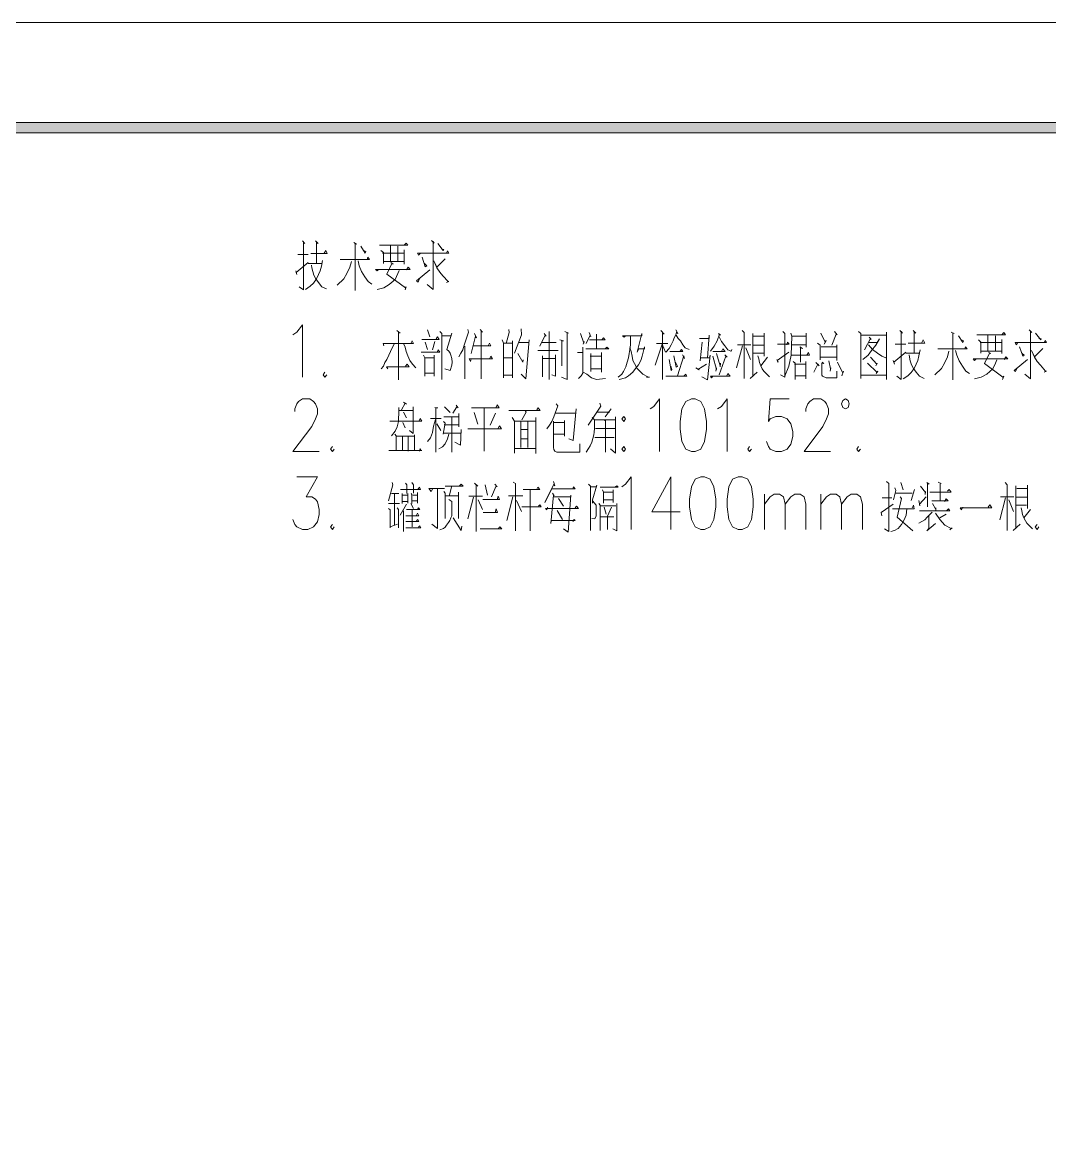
# Model space of a CAD drawing. Header units: millimetres. Extents: x 0 to 829, y 0 to 586.
# Drawn here: x 654 to 750.3, y 480.5 to 585.6 of the extents above; entities that cross this region are included whole.
import ezdxf

# ---------------------------------------------------------------- set-up
doc = ezdxf.new("R2010")
doc.units = ezdxf.units.MM

msp = doc.modelspace()

# ---------------------------------------------------------------- hatches: boundary and pattern name
h = msp.add_hatch(color=0)
h.dxf.hatch_style = 2
h.paths.add_polyline_path([(819.788528, 576.266028), (818.80075, 575.281778), (25.142472, 575.281778), (24.154694, 576.266028)])

# ---------------------------------------------------------------- linework, layer by layer
at = {"color": 0, "lineweight": 0}
for points in [[(0, 0), (0, 585.632278), (829.154778, 585.632278), (829.154778, 0)], [(819.788528, 576.266028), (818.80075, 575.281778), (25.142472, 575.281778), (24.154694, 576.266028)], [(716.713917, 550.358028), (716.18475, 550.121667), (715.831972, 549.419639), (715.655583, 548.244889), (715.655583, 547.539333), (715.831972, 546.368111), (716.18475, 545.662556), (716.713917, 545.429722), (717.063167, 545.429722), (717.592333, 545.662556), (717.945111, 546.368111), (718.1215, 547.539333), (718.1215, 548.244889), (717.945111, 549.419639), (717.592333, 550.121667), (717.063167, 550.358028)], [(731.502361, 549.888833), (731.396528, 550.220444), (731.149583, 550.358028), (730.899111, 550.220444), (730.796806, 549.888833), (730.899111, 549.557222), (731.149583, 549.419639), (731.396528, 549.557222)], [(710.3745, 548.714083), (710.198111, 548.48125), (710.3745, 548.244889), (710.550889, 548.48125)], [(710.3745, 545.898917), (710.198111, 545.662556), (710.3745, 545.429722), (710.550889, 545.662556)], [(717.592333, 543.066111), (717.063167, 542.82975), (716.713917, 542.127722), (716.537528, 540.952972), (716.537528, 540.247417), (716.713917, 539.076194), (717.063167, 538.370639), (717.592333, 538.134278), (717.945111, 538.134278), (718.474278, 538.370639), (718.823528, 539.076194), (718.999917, 540.247417), (718.999917, 540.952972), (718.823528, 542.127722), (718.474278, 542.82975), (717.945111, 543.066111)], [(721.113056, 543.066111), (720.583889, 542.82975), (720.234639, 542.127722), (720.05825, 540.952972), (720.05825, 540.247417), (720.234639, 539.076194), (720.583889, 538.370639), (721.113056, 538.134278), (721.465833, 538.134278), (721.995, 538.370639), (722.347778, 539.076194), (722.520639, 540.247417), (722.520639, 540.952972), (722.347778, 542.127722), (721.995, 542.82975), (721.465833, 543.066111)]]:
    msp.add_lwpolyline(points, close=True, dxfattribs=at)
for points in [[(680.2755, 565.157056), (680.49775, 564.913639), (680.388389, 565.058278), (680.388389, 560.574472), (679.979167, 560.870806)], [(681.496111, 565.157056), (681.753639, 564.913639), (681.605472, 565.008889), (681.605472, 563.089778)], [(685.080333, 565.008889), (685.341389, 564.86425), (685.2285, 564.913639), (685.2285, 560.525083), (685.2285, 563.431972), (683.824444, 563.431972), (686.562, 563.431972), (686.413833, 563.629528), (686.33975, 563.431972)], [(685.747083, 564.666694), (686.152778, 564.024639), (686.226861, 564.172806), (686.043417, 564.271583)], [(687.486278, 564.765472), (690.146222, 564.765472), (689.998056, 564.963028), (689.814611, 564.765472)], [(687.634444, 564.271583), (687.856694, 564.074028), (687.856694, 563.040389), (687.856694, 563.234417), (689.814611, 563.234417), (689.814611, 562.991), (689.814611, 564.320972), (689.814611, 564.024639), (687.782611, 564.024639), (688.519917, 564.024639), (688.519917, 564.716083), (688.519917, 563.234417), (689.221944, 563.234417), (689.221944, 564.666694)], [(692.365194, 565.206444), (692.622722, 564.963028), (692.513361, 565.107667), (692.513361, 560.623861), (691.9595, 561.068361)], [(692.957861, 564.913639), (693.472917, 564.271583), (693.511722, 564.370361), (693.289472, 564.41975)], [(679.831, 563.876472), (680.829361, 563.876472)], [(681.051611, 563.97525), (682.603833, 563.97525), (682.455667, 564.271583), (682.3075, 564.024639)], [(691.29275, 563.97525), (691.144583, 563.827083), (691.0705, 564.024639), (693.9915, 564.024639), (693.882139, 564.222194), (693.76925, 564.024639)], [(691.479722, 563.629528), (691.772528, 562.744056), (691.920694, 562.842833), (691.698444, 563.040389)], [(679.647556, 562.348944), (679.756917, 562.003222), (679.682833, 562.200778), (680.829361, 563.135639)], [(682.162861, 563.333194), (682.049972, 562.793444), (681.940611, 562.348944), (681.792444, 562.003222), (681.605472, 561.608111), (681.312667, 561.216528), (681.016333, 560.920194), (680.571833, 560.623861)], [(680.829361, 563.040389), (682.088778, 563.040389)], [(681.125694, 562.892222), (681.1645, 562.645278), (681.238583, 562.299556), (681.347944, 561.953833), (681.531389, 561.608111), (681.792444, 561.265917), (682.088778, 560.870806), (682.52975, 560.67325)], [(684.861611, 563.234417), (684.713444, 562.694667), (684.452389, 562.102), (684.156056, 561.608111), (683.528111, 561.018972)], [(685.489556, 563.283806), (685.598917, 562.842833), (685.821167, 562.299556), (686.1175, 561.805667), (686.449111, 561.361167), (686.78425, 561.11775)], [(687.412194, 562.497111), (687.264028, 562.348944), (687.115861, 562.497111), (690.368472, 562.497111), (690.185028, 562.694667), (690.036861, 562.447722)], [(688.558722, 563.135639), (688.780972, 562.991), (688.668083, 563.040389), (688.188306, 562.052611), (689.923972, 560.772028), (689.998056, 560.870806), (689.888694, 560.574472)], [(693.659889, 563.481361), (692.883778, 562.694667), (692.587444, 563.283806), (692.883778, 562.645278), (693.141306, 562.250167), (693.437639, 561.904444), (693.917417, 561.361167), (693.9915, 561.361167), (693.76925, 561.265917)], [(689.334833, 562.398333), (689.221944, 562.102), (688.964417, 561.558722), (688.410556, 561.068361), (687.891972, 560.772028), (687.264028, 560.623861)], [(691.257472, 561.6575), (691.109306, 561.311778), (690.961139, 561.410556), (692.217028, 562.447722)], [(679.390028, 556.376417), (679.739278, 556.60925), (680.268444, 557.314806), (680.268444, 552.3865)], [(689.123167, 556.771528), (689.4195, 556.524583)], [(689.271333, 556.623361), (689.271333, 552.139556)], [(691.4515, 555.935444), (693.077806, 555.935444), (692.929639, 556.182389), (692.820278, 555.984833)], [(692.005361, 556.820917), (692.227611, 556.182389)], [(693.151889, 556.67275), (693.338861, 556.475194), (693.338861, 552.188944)], [(693.374139, 556.277639), (694.15025, 556.277639)], [(694.263139, 556.524583), (693.818639, 554.997056), (694.002083, 554.848889), (694.114972, 554.651333), (694.189056, 554.453778), (694.263139, 554.160972), (694.298417, 553.81525), (694.263139, 553.518917), (694.114972, 553.025028), (693.631667, 553.173194)], [(695.776556, 556.870306), (695.850639, 556.623361), (695.444944, 555.392167), (695.296778, 554.947667), (695.113333, 554.651333), (694.926361, 554.309139)], [(696.4045, 556.475194), (696.591472, 556.083611), (696.478583, 556.231778), (696.072889, 554.601944)], [(696.923083, 556.870306), (697.145333, 556.623361), (697.035972, 556.722139), (697.035972, 552.238333)], [(699.621833, 556.870306), (699.660639, 556.573972), (699.364306, 555.540333)], [(700.768361, 556.919694), (700.807167, 556.376417), (700.140417, 554.651333)], [(702.729806, 555.639111), (704.059778, 555.639111), (703.393028, 555.639111), (703.393028, 556.67275), (703.393028, 552.188944), (703.393028, 554.898278), (702.320583, 554.898278), (704.243222, 554.898278)], [(702.91325, 556.475194), (703.096694, 556.231778), (703.022611, 556.327028), (702.507556, 555.293389)], [(704.871167, 556.67275), (705.206306, 556.524583), (705.093417, 556.573972), (705.093417, 552.188944), (704.539556, 552.3865)], [(706.314028, 556.475194), (706.645639, 555.589722), (706.684444, 555.737889), (706.571556, 555.490944)], [(707.830972, 556.425806), (707.830972, 555.046444), (706.832611, 555.046444), (708.9775, 555.046444), (708.790528, 555.194611), (708.642361, 555.046444)], [(707.128944, 556.573972), (707.312389, 556.182389), (707.238306, 556.327028), (706.867889, 555.540333)], [(711.0095, 556.231778), (711.0095, 555.441556), (710.935417, 554.997056), (710.900139, 554.601944), (710.826056, 554.210361), (710.713167, 553.81525), (710.565, 553.37075), (710.34275, 552.92625), (710.198111, 552.679306), (709.862972, 552.3865)], [(710.529722, 556.277639), (710.416833, 556.133), (710.268667, 556.277639), (712.081944, 556.277639), (712.081944, 556.475194), (711.637444, 554.750111), (711.785611, 555.046444)], [(713.856417, 556.771528), (714.15275, 556.425806), (714.004583, 556.573972), (714.004583, 552.188944)], [(715.260472, 556.820917), (715.447444, 556.475194), (715.334556, 556.623361), (715.260472, 556.376417), (715.112306, 556.083611), (715.002944, 555.787278), (714.8195, 555.441556), (714.632528, 555.095833), (714.336194, 554.750111)], [(715.299278, 556.327028), (715.482722, 556.034222), (715.704972, 555.787278), (715.927222, 555.441556), (716.149472, 555.145222), (716.519889, 554.997056)], [(717.479444, 556.034222), (718.368444, 556.034222), (718.368444, 556.327028), (718.220278, 554.210361), (717.592333, 554.210361), (718.403722, 554.210361), (718.477806, 554.453778), (718.220278, 552.139556), (717.701694, 552.435889)], [(719.253917, 556.475194), (719.440889, 556.327028), (719.366806, 556.425806), (719.144556, 555.787278), (718.848222, 555.293389), (718.516611, 554.848889)], [(719.328, 556.182389), (719.55025, 555.737889), (719.846583, 555.342778), (720.142917, 554.947667), (720.43925, 554.848889), (720.513333, 554.997056), (720.400444, 554.7995)], [(721.472889, 556.771528), (721.656333, 556.573972), (721.656333, 552.287722)], [(722.47125, 556.475194), (722.47125, 552.531139)], [(722.545333, 556.231778), (723.543694, 556.231778)], [(723.543694, 556.524583), (723.543694, 554.358528)], [(725.279361, 556.67275), (725.466333, 556.475194), (725.466333, 552.3865), (725.060639, 552.629917)], [(726.020194, 556.524583), (726.129556, 556.231778), (726.059, 554.453778), (725.83675, 553.420139), (725.427528, 552.435889)], [(726.129556, 556.231778), (727.463056, 556.231778), (727.463056, 556.524583), (727.463056, 555.194611), (727.463056, 555.441556), (726.094278, 555.441556)], [(728.831833, 556.524583), (729.237528, 555.6885), (729.346889, 555.836667), (729.163444, 555.490944)], [(730.123, 556.67275), (730.384056, 556.376417), (730.271167, 556.425806), (729.865472, 555.392167)], [(732.380778, 556.67275), (732.603028, 556.475194), (732.603028, 552.287722), (732.603028, 552.580528), (735.005444, 552.580528), (735.005444, 552.188944), (735.005444, 556.623361), (735.005444, 556.327028), (732.603028, 556.327028)], [(736.261333, 556.771528), (736.483583, 556.524583), (736.374222, 556.67275), (736.374222, 552.188944), (735.965, 552.485278)], [(737.481944, 556.771528), (737.739472, 556.524583), (737.591306, 556.623361), (737.591306, 554.700722)], [(741.066167, 556.623361), (741.327222, 556.475194), (741.214333, 556.524583), (741.214333, 552.139556), (741.214333, 555.046444), (739.810278, 555.046444), (742.547833, 555.046444), (742.399667, 555.244), (742.325583, 555.046444)], [(741.732917, 556.277639), (742.138611, 555.639111), (742.212694, 555.787278), (742.02925, 555.886056)], [(743.472111, 556.376417), (746.132056, 556.376417), (745.983889, 556.573972), (745.800444, 556.376417)], [(743.620278, 555.886056), (743.842528, 555.6885), (743.842528, 554.651333), (743.842528, 554.848889), (745.800444, 554.848889), (745.800444, 554.601944), (745.800444, 555.935444), (745.800444, 555.639111), (743.768444, 555.639111), (744.50575, 555.639111), (744.50575, 556.327028), (744.50575, 554.848889), (745.207778, 554.848889), (745.207778, 556.277639)], [(748.351028, 556.820917), (748.608556, 556.573972), (748.499194, 556.722139), (748.499194, 552.238333), (747.945333, 552.679306)], [(748.943694, 556.524583), (749.45875, 555.886056), (749.497556, 555.984833), (749.275306, 556.034222)], [(688.862111, 555.490944), (688.678667, 555.145222), (688.5305, 554.7995), (688.382333, 554.453778), (688.198889, 554.062194), (688.011917, 553.765861), (687.867278, 553.420139), (687.645028, 553.173194)], [(687.902556, 555.342778), (687.828472, 555.540333), (690.675389, 555.540333), (690.566028, 555.787278), (690.417861, 555.540333)], [(689.751111, 555.540333), (689.899278, 555.194611), (690.008639, 554.7995), (690.156806, 554.404389), (690.343778, 553.963417), (690.601306, 553.617694), (690.897639, 553.271972)], [(691.783111, 555.6885), (692.005361, 554.997056)], [(692.672111, 555.737889), (692.449861, 554.947667)], [(695.480222, 555.293389), (695.480222, 552.238333)], [(696.295139, 555.342778), (697.921444, 555.342778), (697.812083, 555.589722), (697.663917, 555.342778)], [(698.993889, 555.886056), (699.10325, 555.589722), (699.10325, 552.337111)], [(699.142056, 555.589722), (699.918167, 555.589722)], [(699.956972, 555.787278), (699.956972, 552.337111)], [(700.546111, 555.639111), (701.435111, 555.639111)], [(701.509194, 555.886056), (701.212861, 552.238333), (700.768361, 552.679306)], [(704.391389, 555.886056), (704.723, 555.787278), (704.578361, 555.787278), (704.578361, 553.469528)], [(706.0565, 554.700722), (706.536278, 554.700722), (706.536278, 555.194611), (706.536278, 553.123806), (706.536278, 552.778083), (706.388111, 552.531139), (706.130583, 552.287722)], [(707.164222, 555.886056), (708.642361, 555.886056), (708.494194, 556.083611), (708.349556, 555.935444)], [(711.711528, 555.046444), (712.339472, 555.046444), (712.339472, 555.244), (712.12075, 554.358528), (711.972583, 553.963417), (711.750333, 553.568306), (711.489278, 553.222583), (711.23175, 552.876861), (710.826056, 552.531139), (710.529722, 552.337111), (709.937056, 552.188944)], [(710.935417, 555.145222), (711.083583, 554.7995), (711.157667, 554.358528), (711.23175, 553.963417), (711.379917, 553.667083), (711.637444, 553.222583), (711.8985, 552.975639), (712.156028, 552.679306), (712.635806, 552.435889), (712.783972, 552.3865), (712.526444, 552.3865)], [(713.337833, 553.518917), (713.969306, 555.490944), (714.300917, 554.750111)], [(713.450722, 555.540333), (714.523167, 555.540333)], [(717.736972, 555.6885), (717.553528, 553.914028)], [(721.508167, 555.342778), (720.954306, 553.271972)], [(721.028389, 555.441556), (722.287806, 555.441556)], [(721.8045, 555.145222), (722.249, 554.062194)], [(722.506528, 555.392167), (723.504889, 555.392167)], [(724.799583, 555.490944), (725.872028, 555.490944), (725.723861, 555.6885), (725.649778, 555.441556)], [(726.870389, 555.244), (727.127917, 555.095833), (726.944472, 555.145222), (726.944472, 553.81525)], [(728.5355, 555.589722), (728.793028, 555.392167), (728.793028, 554.012806), (728.793028, 554.25975), (730.34525, 554.25975), (730.34525, 553.963417), (730.34525, 555.441556), (730.34525, 555.244), (728.867111, 555.244)], [(733.379139, 555.639111), (734.116444, 555.639111), (734.338694, 555.984833), (734.007083, 555.392167), (733.597861, 554.898278), (733.26625, 554.453778), (732.786472, 554.062194)], [(733.379139, 556.133), (733.562583, 555.935444), (733.4885, 556.034222), (732.934639, 554.947667)], [(733.305056, 555.441556), (733.671944, 554.997056), (734.15525, 554.651333), (734.560944, 554.358528), (734.931361, 554.210361)], [(735.816833, 555.490944), (736.815194, 555.490944)], [(737.037444, 555.589722), (738.589667, 555.589722), (738.4415, 555.886056), (738.293333, 555.639111)], [(747.278583, 555.589722), (747.130417, 555.441556), (747.056333, 555.639111), (749.977333, 555.639111), (749.867972, 555.836667), (749.755083, 555.639111)], [(747.465556, 555.244), (747.758361, 554.358528), (747.906528, 554.453778), (747.684278, 554.651333)], [(749.645722, 555.095833), (748.869611, 554.309139), (748.573278, 554.898278), (748.869611, 554.25975), (749.127139, 553.864639), (749.423472, 553.518917), (749.90325, 552.975639), (749.977333, 552.975639), (749.755083, 552.876861)], [(691.416222, 554.750111), (693.151889, 554.750111), (693.003722, 554.947667), (692.894361, 554.750111)], [(691.634944, 554.453778), (691.747833, 554.210361), (691.747833, 552.485278)], [(691.747833, 554.210361), (692.633306, 554.210361)], [(692.633306, 554.453778), (692.633306, 552.485278)], [(696.072889, 554.111583), (696.037611, 553.864639), (695.889444, 554.111583), (698.069611, 554.111583), (697.921444, 554.358528), (697.847361, 554.160972)], [(699.10325, 554.210361), (699.918167, 554.210361)], [(700.472028, 554.601944), (700.916528, 553.81525), (700.951806, 554.012806)], [(702.765083, 552.435889), (702.765083, 554.404389), (702.765083, 554.160972), (703.985694, 554.160972), (703.985694, 554.503167), (703.985694, 552.485278), (703.654083, 552.629917)], [(707.312389, 554.601944), (707.312389, 552.92625), (707.312389, 553.173194), (708.31075, 553.173194), (708.31075, 552.876861), (708.31075, 554.700722), (708.31075, 554.358528), (707.238306, 554.358528)], [(714.632528, 554.062194), (714.8195, 553.025028), (714.893583, 553.123806), (714.780694, 553.420139)], [(714.706611, 554.7995), (715.927222, 554.7995), (715.779056, 554.997056), (715.630889, 554.7995)], [(715.077028, 554.404389), (715.299278, 553.321361), (715.408639, 553.420139), (715.225194, 553.81525)], [(715.888417, 554.503167), (716.075389, 554.160972), (716.001306, 554.404389), (715.408639, 552.531139)], [(718.735333, 554.7995), (719.881861, 554.7995), (719.659611, 555.046444), (719.55025, 554.7995)], [(718.735333, 554.358528), (719.070472, 553.123806), (719.070472, 553.271972), (718.996389, 552.975639)], [(719.070472, 554.601944), (719.402083, 553.469528), (719.440889, 553.716472), (719.402083, 553.37075)], [(719.846583, 554.503167), (720.068833, 554.25975), (719.955944, 554.358528), (719.328, 552.629917)], [(722.506528, 554.651333), (723.469611, 554.651333)], [(722.951028, 554.404389), (723.025111, 554.111583), (723.099194, 553.765861), (723.212083, 553.469528), (723.356722, 553.173194), (723.504889, 552.975639), (723.691861, 552.778083), (724.023472, 552.435889)], [(723.840028, 554.25975), (723.212083, 553.469528)], [(724.7255, 554.062194), (724.838389, 553.81525), (724.764306, 553.963417), (725.83675, 554.750111)], [(726.129556, 554.453778), (727.794667, 554.453778), (727.685306, 554.700722), (727.537139, 554.453778)], [(733.4885, 554.25975), (734.081167, 553.617694), (734.116444, 553.716472), (734.007083, 553.469528)], [(735.633389, 553.963417), (735.74275, 553.617694), (735.668667, 553.81525), (736.815194, 554.750111)], [(738.148694, 554.947667), (738.035806, 554.404389), (737.926444, 553.963417), (737.778278, 553.617694), (737.591306, 553.222583), (737.2985, 552.827472), (737.002167, 552.531139), (736.557667, 552.238333)], [(736.815194, 554.651333), (738.074611, 554.651333)], [(737.111528, 554.503167), (737.150333, 554.25975), (737.224417, 553.914028), (737.333778, 553.568306), (737.517222, 553.222583), (737.778278, 552.876861), (738.074611, 552.485278), (738.515583, 552.287722)], [(740.847444, 554.848889), (740.699278, 554.309139), (740.438222, 553.716472), (740.141889, 553.222583), (739.513944, 552.629917)], [(741.475389, 554.898278), (741.58475, 554.453778), (741.807, 553.914028), (742.103333, 553.420139), (742.434944, 552.975639), (742.770083, 552.728694)], [(743.398028, 554.111583), (743.249861, 553.963417), (743.101694, 554.111583), (746.354306, 554.111583), (746.170861, 554.309139), (746.022694, 554.062194)], [(744.544556, 554.750111), (744.766806, 554.601944), (744.653917, 554.651333), (744.174139, 553.667083), (745.909806, 552.3865), (745.983889, 552.485278), (745.874528, 552.188944)], [(747.243306, 553.271972), (747.095139, 552.92625), (746.946972, 553.025028), (748.202861, 554.062194)], [(688.272972, 553.173194), (688.160083, 553.37075), (690.269694, 553.37075), (690.082722, 553.617694), (689.934556, 553.420139)], [(717.147833, 553.271972), (717.444167, 553.074417), (717.331278, 553.123806), (718.146194, 553.617694)], [(726.242444, 553.864639), (726.425889, 553.716472), (726.425889, 552.188944), (726.425889, 552.531139), (727.42425, 552.531139), (727.42425, 552.238333), (727.42425, 553.864639), (727.42425, 553.617694), (726.390611, 553.617694)], [(728.387333, 553.765861), (728.683667, 553.469528), (728.570778, 553.617694), (728.200361, 552.876861)], [(728.976472, 553.81525), (729.124639, 553.667083), (728.941194, 553.716472), (728.941194, 552.580528), (729.015278, 552.485278), (729.346889, 552.337111), (730.34525, 552.337111), (730.34525, 552.975639)], [(729.607944, 553.914028), (729.756111, 553.173194), (729.791389, 553.271972), (729.717306, 552.975639)], [(730.419333, 553.81525), (730.899111, 552.778083), (730.973194, 552.975639), (730.825028, 552.531139)], [(733.230972, 553.716472), (734.116444, 552.827472), (734.190528, 552.975639), (734.042361, 552.728694)], [(745.320667, 554.012806), (745.207778, 553.716472), (744.95025, 553.173194), (744.396389, 552.679306), (743.877806, 552.3865), (743.249861, 552.238333)], [(682.381583, 552.855694), (682.205194, 552.619333), (682.381583, 552.3865), (682.557972, 552.619333)], [(691.747833, 552.778083), (692.633306, 552.778083)], [(699.142056, 552.580528), (699.918167, 552.580528)], [(706.571556, 552.876861), (706.906694, 552.679306), (707.351194, 552.337111), (707.830972, 552.188944), (708.681167, 552.287722)], [(714.336194, 552.485278), (716.297639, 552.485278), (716.18475, 552.679306), (716.036583, 552.531139)], [(718.735333, 552.485278), (718.590694, 552.337111), (718.516611, 552.485278), (720.365167, 552.485278), (720.142917, 552.728694), (720.030028, 552.531139)], [(722.213722, 552.287722), (722.876944, 552.876861)], [(679.562889, 549.183278), (679.562889, 549.419639), (679.739278, 549.888833), (679.915667, 550.121667), (680.268444, 550.358028), (680.974, 550.358028), (681.326778, 550.121667), (681.499639, 549.888833), (681.676028, 549.419639), (681.676028, 548.950444), (681.499639, 548.48125), (681.150389, 547.775694), (679.390028, 545.429722), (681.852417, 545.429722)], [(689.751111, 550.061694), (690.012167, 549.864139), (689.899278, 549.962917), (689.567667, 549.324389)], [(704.059778, 549.913528), (704.207944, 549.715972), (703.837528, 548.682333), (703.654083, 548.237833), (703.431833, 547.892111), (703.174306, 547.546389)], [(708.127306, 549.962917), (708.240194, 549.666583), (707.054861, 547.892111)], [(712.840417, 549.419639), (713.189667, 549.652472), (713.718833, 550.358028), (713.718833, 545.429722)], [(719.176306, 549.419639), (719.529083, 549.652472), (720.05825, 550.358028), (720.05825, 545.429722)], [(725.8685, 550.358028), (724.108139, 550.358028), (723.93175, 548.244889), (724.108139, 548.48125), (724.633778, 548.714083), (725.162944, 548.714083), (725.692111, 548.48125), (726.044889, 548.012056), (726.21775, 547.3065), (726.21775, 546.837306), (726.044889, 546.13175), (725.692111, 545.662556), (725.162944, 545.429722), (724.633778, 545.429722), (724.108139, 545.662556), (723.93175, 545.898917), (723.755361, 546.368111)], [(727.452472, 549.183278), (727.452472, 549.419639), (727.628861, 549.888833), (727.80525, 550.121667), (728.1545, 550.358028), (728.860056, 550.358028), (729.212833, 550.121667), (729.389222, 549.888833), (729.565611, 549.419639), (729.565611, 548.950444), (729.389222, 548.48125), (729.036444, 547.775694), (727.276083, 545.429722), (729.742, 545.429722)], [(689.310139, 549.567806), (689.310139, 549.275), (689.271333, 548.237833), (689.161972, 547.743944), (688.975, 547.352361), (688.608111, 546.907861)], [(689.345417, 549.275), (690.640111, 549.275), (690.640111, 549.617194), (690.640111, 547.105417), (690.3085, 547.40175)], [(689.751111, 549.126833), (690.012167, 548.583556)], [(692.672111, 549.567806), (692.968444, 549.518417), (692.785, 549.518417), (692.785, 545.380333), (692.785, 548.534167), (692.266417, 548.534167), (693.264778, 548.534167)], [(693.522306, 548.682333), (694.929889, 548.682333), (694.929889, 548.978667), (694.929889, 547.743944), (694.929889, 547.9415), (693.561111, 547.9415), (694.263139, 547.9415), (694.263139, 548.632944), (694.263139, 545.380333), (694.263139, 547.154806), (693.522306, 547.154806), (695.078056, 547.154806)], [(693.596389, 549.617194), (694.114972, 549.077444)], [(694.668833, 549.765361), (694.855806, 549.518417), (694.742917, 549.617194), (694.376028, 549.028056)], [(697.2935, 545.479111), (697.2935, 549.518417), (696.111694, 549.518417), (698.701083, 549.518417), (698.514111, 549.81475), (698.40475, 549.518417)], [(696.369222, 549.077444), (696.704361, 547.990889)], [(698.365944, 549.028056), (697.850889, 547.892111)], [(699.625361, 549.275), (702.546361, 549.275), (702.359389, 549.518417), (702.250028, 549.324389)], [(701.138778, 549.275), (701.251667, 549.126833), (700.845972, 548.386)], [(703.985694, 549.028056), (705.873056, 549.028056)], [(705.908333, 549.419639), (705.650806, 546.463361), (705.245111, 546.611528)], [(707.905056, 549.126833), (709.051583, 549.126833)], [(709.19975, 549.419639), (708.645889, 548.682333)], [(688.459944, 548.287222), (691.455028, 548.287222), (691.306861, 548.534167), (691.193972, 548.237833)], [(689.680556, 548.139056), (689.899278, 547.645167)], [(692.746194, 548.435389), (692.56275, 547.793333), (692.453389, 547.204194), (692.266417, 546.710306), (692.008889, 546.364583)], [(692.859083, 548.040278), (693.2295, 547.40175)], [(693.487028, 548.237833), (693.635194, 548.089667), (693.45175, 547.056028)], [(695.780083, 547.546389), (698.923333, 547.546389), (698.736361, 547.842722), (698.588194, 547.546389)], [(699.921694, 548.632944), (700.140417, 548.287222), (700.140417, 545.281556), (700.140417, 545.722528), (702.137139, 545.722528), (702.137139, 545.232167), (702.137139, 548.632944), (702.137139, 548.287222), (700.140417, 548.287222), (700.733083, 548.287222), (700.733083, 545.821306), (700.733083, 546.611528), (701.399833, 546.611528), (701.399833, 545.821306), (701.399833, 548.287222), (701.399833, 547.497), (700.733083, 547.497)], [(703.80225, 548.287222), (703.80225, 545.821306), (703.837528, 545.62375), (703.911611, 545.479111), (704.098583, 545.380333), (706.27875, 545.380333), (706.27875, 546.167028)], [(703.80225, 548.139056), (704.800611, 548.139056)], [(704.835889, 548.336611), (704.835889, 546.858472)], [(707.425278, 548.632944), (707.647528, 548.386), (707.647528, 547.595778), (707.608722, 547.253583), (707.573444, 547.006639), (707.499361, 546.660917), (707.39, 546.315194), (707.241833, 545.969472), (707.093667, 545.722528), (706.871417, 545.380333)], [(707.682806, 548.386), (709.605444, 548.386), (709.605444, 548.682333), (709.605444, 545.281556), (709.125667, 545.673139)], [(708.533, 548.336611), (708.681167, 548.386), (708.681167, 545.380333)], [(688.939722, 547.056028), (689.049083, 546.907861), (689.049083, 545.5285), (688.385861, 545.5285), (691.455028, 545.5285), (689.64175, 545.5285), (689.64175, 546.858472), (689.087889, 546.858472), (690.788278, 546.858472), (690.195611, 546.858472), (690.195611, 545.577889), (690.195611, 545.479111), (690.195611, 545.5285), (690.788278, 545.5285), (690.788278, 547.006639), (690.788278, 545.5285), (691.416222, 545.5285), (691.306861, 545.722528), (691.232778, 545.479111)], [(694.005611, 547.056028), (693.857444, 546.611528), (693.635194, 546.167028), (693.412944, 545.870694), (693.042528, 545.673139)], [(695.152139, 547.497), (695.078056, 546.018861), (694.559472, 546.315194)], [(703.80225, 547.056028), (704.800611, 547.056028)], [(707.682806, 546.759694), (709.496083, 546.759694)], [(707.721611, 547.595778), (709.531361, 547.595778)], [(683.087139, 545.898917), (682.91075, 545.662556), (683.087139, 545.429722), (683.26, 545.662556)], [(722.171389, 545.898917), (721.995, 545.662556), (722.171389, 545.429722), (722.347778, 545.662556)], [(732.380778, 545.898917), (732.204389, 545.662556), (732.380778, 545.429722), (732.557167, 545.662556)], [(679.739278, 543.066111), (681.676028, 543.066111), (680.621222, 541.185806), (681.150389, 541.185806), (681.499639, 540.952972), (681.676028, 540.716611), (681.852417, 540.014583), (681.852417, 539.545389), (681.676028, 538.839833), (681.326778, 538.370639), (680.797611, 538.134278), (680.268444, 538.134278), (679.739278, 538.370639), (679.562889, 538.603472), (679.390028, 539.076194)], [(688.682194, 542.522833), (688.756278, 542.325278), (688.347056, 540.79775)], [(690.53075, 542.522833), (690.675389, 542.325278), (690.675389, 541.538583)], [(700.031056, 542.572222), (700.253306, 542.424056), (700.253306, 537.986111)], [(703.80225, 542.621611), (703.911611, 542.2265), (703.837528, 542.374667), (702.987333, 540.649583), (703.654083, 541.930167), (705.83425, 541.930167), (705.686083, 542.127722), (705.612, 541.930167)], [(710.198111, 542.127722), (710.550889, 542.360556), (711.080056, 543.066111), (711.080056, 538.134278)], [(714.777167, 543.066111), (713.016806, 539.778222), (715.655583, 539.778222)], [(714.777167, 543.066111), (714.777167, 538.134278)], [(734.991333, 542.621611), (735.213583, 542.424056), (735.213583, 537.94025), (734.807889, 538.183667)], [(736.324833, 542.522833), (736.543556, 541.831389)], [(738.762528, 542.522833), (738.984778, 542.374667), (738.836611, 542.473444), (738.836611, 540.254472)], [(739.834972, 542.572222), (740.131306, 542.424056), (740.021944, 542.473444), (740.021944, 540.79775), (739.242306, 540.79775), (740.75925, 540.79775), (740.575806, 540.995306), (740.427639, 540.748361)], [(746.121472, 542.522833), (746.304917, 542.325278), (746.304917, 538.0355)], [(688.608111, 541.489194), (689.310139, 541.489194)], [(688.900917, 541.439806), (688.900917, 538.529389)], [(689.458306, 541.880778), (691.342139, 541.880778), (691.232778, 542.078333), (691.084611, 541.880778)], [(689.606472, 541.489194), (689.606472, 540.550806)], [(689.938083, 542.473444), (690.047444, 542.325278), (690.047444, 541.489194)], [(690.160333, 541.489194), (690.160333, 540.600194)], [(690.456667, 541.489194), (690.53075, 541.390417), (690.53075, 540.550806)], [(691.045806, 541.587972), (691.045806, 540.600194)], [(692.488667, 541.979556), (692.3405, 541.683222), (692.11825, 541.979556), (693.596389, 541.979556)], [(692.933167, 541.979556), (692.933167, 538.233056), (692.414583, 538.628167)], [(693.522306, 541.683222), (693.635194, 541.538583), (693.635194, 539.171444)], [(693.635194, 542.177111), (695.335583, 542.177111), (695.152139, 542.374667), (694.965167, 542.177111)], [(694.227861, 542.127722), (694.040889, 541.341028)], [(694.891083, 541.637361), (694.891083, 539.171444)], [(696.408028, 542.473444), (696.704361, 542.177111), (696.556194, 542.325278), (696.556194, 537.94025)], [(697.406389, 542.325278), (697.628639, 541.341028)], [(698.291861, 542.374667), (698.514111, 542.127722), (698.440028, 542.2265), (697.999056, 541.192861)], [(700.955333, 541.880778), (702.507556, 541.880778), (702.324111, 542.078333), (702.211222, 541.831389)], [(701.622083, 541.880778), (701.622083, 537.986111)], [(703.692889, 541.538583), (703.876333, 541.291639), (703.80225, 541.341028), (703.544722, 538.677556), (703.58, 538.973889), (705.83425, 538.973889), (705.724889, 539.072667), (705.612, 538.875111)], [(707.093667, 542.374667), (707.277111, 542.177111), (707.277111, 538.0355)], [(707.315917, 542.127722), (707.277111, 542.127722), (707.795694, 542.127722)], [(707.869778, 542.275889), (707.464083, 540.896528), (707.464083, 540.600194), (707.464083, 540.79775), (707.795694, 540.402639), (707.795694, 540.056917), (707.795694, 539.8135), (707.795694, 539.418389), (707.682806, 539.122056), (707.39, 539.171444)], [(708.166111, 542.078333), (709.8665, 542.078333), (709.718333, 542.2265), (709.531361, 542.078333)], [(708.388361, 541.831389), (708.497722, 541.637361), (708.497722, 540.600194)], [(708.533, 541.637361), (709.383194, 541.637361)], [(709.383194, 541.831389), (709.383194, 540.698972), (709.383194, 540.649583)], [(735.767444, 542.028944), (735.880333, 541.782), (735.658083, 540.896528)], [(735.80625, 541.538583), (737.39375, 541.538583)], [(737.616, 541.880778), (737.319667, 540.847139)], [(738.173389, 542.177111), (738.653167, 541.587972), (738.653167, 541.683222), (738.614361, 541.390417)], [(739.058861, 541.637361), (741.055583, 541.637361), (740.872139, 541.880778), (740.723972, 541.732611)], [(747.119833, 542.2265), (747.119833, 538.282444)], [(747.193917, 541.979556), (748.192278, 541.979556)], [(748.192278, 542.275889), (748.192278, 540.106306)], [(688.347056, 540.550806), (689.384222, 540.550806)], [(690.012167, 540.501417), (689.4195, 539.467778)], [(689.606472, 541.341028), (690.121528, 541.341028)], [(689.606472, 540.748361), (690.160333, 540.748361)], [(690.417861, 540.550806), (690.675389, 540.106306)], [(690.566028, 540.79775), (691.045806, 540.79775)], [(690.604833, 541.341028), (691.045806, 541.341028)], [(694.005611, 540.945917), (694.263139, 540.748361), (694.263139, 539.418389), (694.189056, 539.220833), (694.079694, 538.973889), (693.966806, 538.776333), (693.783361, 538.529389), (693.635194, 538.331833), (693.487028, 538.233056), (693.155417, 538.084889)], [(693.709278, 541.291639), (694.929889, 541.291639)], [(696.295139, 541.143472), (695.780083, 539.122056)], [(695.854167, 541.24225), (697.148861, 541.24225)], [(696.739639, 540.896528), (697.148861, 540.007528)], [(697.184139, 540.945917), (698.736361, 540.945917), (698.627, 541.24225), (698.514111, 540.945917)], [(699.995778, 541.192861), (699.438389, 538.973889)], [(699.586556, 541.291639), (700.920056, 541.291639)], [(700.327389, 540.847139), (700.807167, 539.8135)], [(700.845972, 540.254472), (702.655722, 540.254472), (702.507556, 540.452028), (702.398194, 540.303861)], [(703.80225, 541.192861), (705.428556, 541.192861), (705.428556, 541.341028), (705.171028, 537.890861), (704.726528, 538.183667)], [(704.282028, 541.044694), (704.726528, 540.303861)], [(708.053222, 540.550806), (708.166111, 540.402639), (708.166111, 538.0355)], [(708.497722, 540.896528), (709.347917, 540.896528)], [(709.718333, 540.550806), (709.718333, 537.986111), (709.347917, 538.183667)], [(723.578972, 538.134278), (723.578972, 541.422167)], [(723.578972, 540.483778), (724.108139, 541.185806), (724.457389, 541.422167), (724.986556, 541.422167), (725.339333, 541.185806), (725.515722, 540.483778), (725.515722, 538.134278)], [(725.515722, 540.483778), (726.044889, 541.185806), (726.394139, 541.422167), (726.923306, 541.422167), (727.276083, 541.185806), (727.452472, 540.483778), (727.452472, 538.134278)], [(728.860056, 538.134278), (728.860056, 541.422167)], [(728.860056, 540.483778), (729.389222, 541.185806), (729.742, 541.422167), (730.267639, 541.422167), (730.620417, 541.185806), (730.796806, 540.483778), (730.796806, 538.134278)], [(730.796806, 540.483778), (731.325972, 541.185806), (731.67875, 541.422167), (732.204389, 541.422167), (732.557167, 541.185806), (732.733556, 540.483778), (732.733556, 538.134278)], [(734.546833, 539.418389), (734.511556, 539.714722), (735.619278, 540.501417)], [(734.585639, 541.094083), (735.509917, 541.094083)], [(735.545194, 540.056917), (737.580722, 540.056917), (737.541917, 540.402639), (737.39375, 540.155694)], [(736.286028, 541.192861), (736.395389, 541.044694), (735.989694, 539.270222), (737.467833, 537.986111)], [(738.025222, 540.847139), (738.134583, 540.35325), (738.099306, 540.501417), (738.72725, 541.192861)], [(739.316389, 540.550806), (739.577444, 540.056917), (739.612722, 540.155694), (739.612722, 539.90875)], [(742.163306, 540.205083), (742.015139, 539.958139), (741.905778, 540.155694), (744.862056, 540.155694), (744.678611, 540.452028), (744.530444, 540.205083)], [(746.15675, 541.094083), (745.602889, 539.023278)], [(745.676972, 541.192861), (746.932861, 541.192861)], [(746.453083, 540.896528), (746.897583, 539.8135)], [(747.155111, 541.143472), (748.153472, 541.143472)], [(747.155111, 540.402639), (748.118194, 540.402639)], [(688.347056, 540.106306), (688.495222, 539.958139), (688.495222, 538.282444)], [(689.161972, 540.155694), (689.271333, 540.007528), (689.271333, 538.282444)], [(689.751111, 539.859361), (689.751111, 537.94025)], [(689.973361, 539.418389), (691.193972, 539.418389), (691.045806, 539.665333), (690.936444, 539.418389)], [(690.012167, 540.007528), (691.268056, 540.007528), (691.158694, 540.155694), (691.045806, 540.007528)], [(690.566028, 540.007528), (690.566028, 538.381222)], [(697.219417, 539.714722), (698.552917, 539.714722), (698.440028, 540.056917), (698.330667, 539.714722)], [(703.248389, 540.205083), (703.174306, 539.958139), (703.061417, 540.106306), (706.130583, 540.106306), (705.947139, 540.303861), (705.83425, 540.155694)], [(704.133861, 539.90875), (704.652444, 539.072667)], [(708.201389, 540.35325), (709.64425, 540.35325)], [(708.533, 540.205083), (708.719972, 539.566556)], [(709.238556, 540.205083), (708.868139, 539.369), (708.868139, 538.134278)], [(736.913972, 540.056917), (736.839889, 539.467778), (736.656444, 539.023278), (736.395389, 538.578778), (736.102583, 538.233056), (735.732167, 538.0355), (735.400556, 537.94025)], [(739.281111, 539.764111), (738.801333, 539.270222), (738.579083, 539.023278), (738.025222, 538.726944)], [(738.099306, 539.859361), (740.946222, 539.859361), (740.798056, 540.056917), (740.649889, 539.90875)], [(738.9495, 539.369), (738.9495, 538.233056), (738.762528, 537.986111), (739.577444, 538.677556)], [(739.577444, 539.665333), (739.983139, 539.072667), (740.462917, 538.529389), (741.055583, 538.233056), (741.164944, 538.282444), (740.946222, 538.084889)], [(740.575806, 539.566556), (739.983139, 539.220833)], [(747.599611, 540.155694), (747.673694, 539.859361), (747.747778, 539.517167), (747.857139, 539.220833), (748.005306, 538.9245), (748.153472, 538.726944), (748.340444, 538.529389), (748.672056, 538.183667)], [(748.488611, 540.007528), (747.857139, 539.220833)], [(683.087139, 538.603472), (682.91075, 538.370639), (683.087139, 538.134278), (683.26, 538.370639)], [(688.495222, 538.381222), (689.19725, 538.628167)], [(689.973361, 538.875111), (691.193972, 538.875111), (691.084611, 539.072667), (690.971722, 538.9245)], [(689.973361, 538.282444), (691.380944, 538.282444), (691.268056, 538.48), (691.158694, 538.331833)], [(694.411306, 539.220833), (695.152139, 538.0355), (695.226222, 538.430611)], [(696.926611, 538.183667), (698.958611, 538.183667), (698.775167, 538.381222), (698.627, 538.183667)], [(708.201389, 539.319611), (709.457278, 539.319611)], [(746.858778, 538.0355), (747.525528, 538.628167)], [(749.105972, 538.603472), (748.929583, 538.370639), (749.105972, 538.134278), (749.282361, 538.370639)]]:
    msp.add_lwpolyline(points, dxfattribs=at)

doc.saveas('drawing.dxf')
